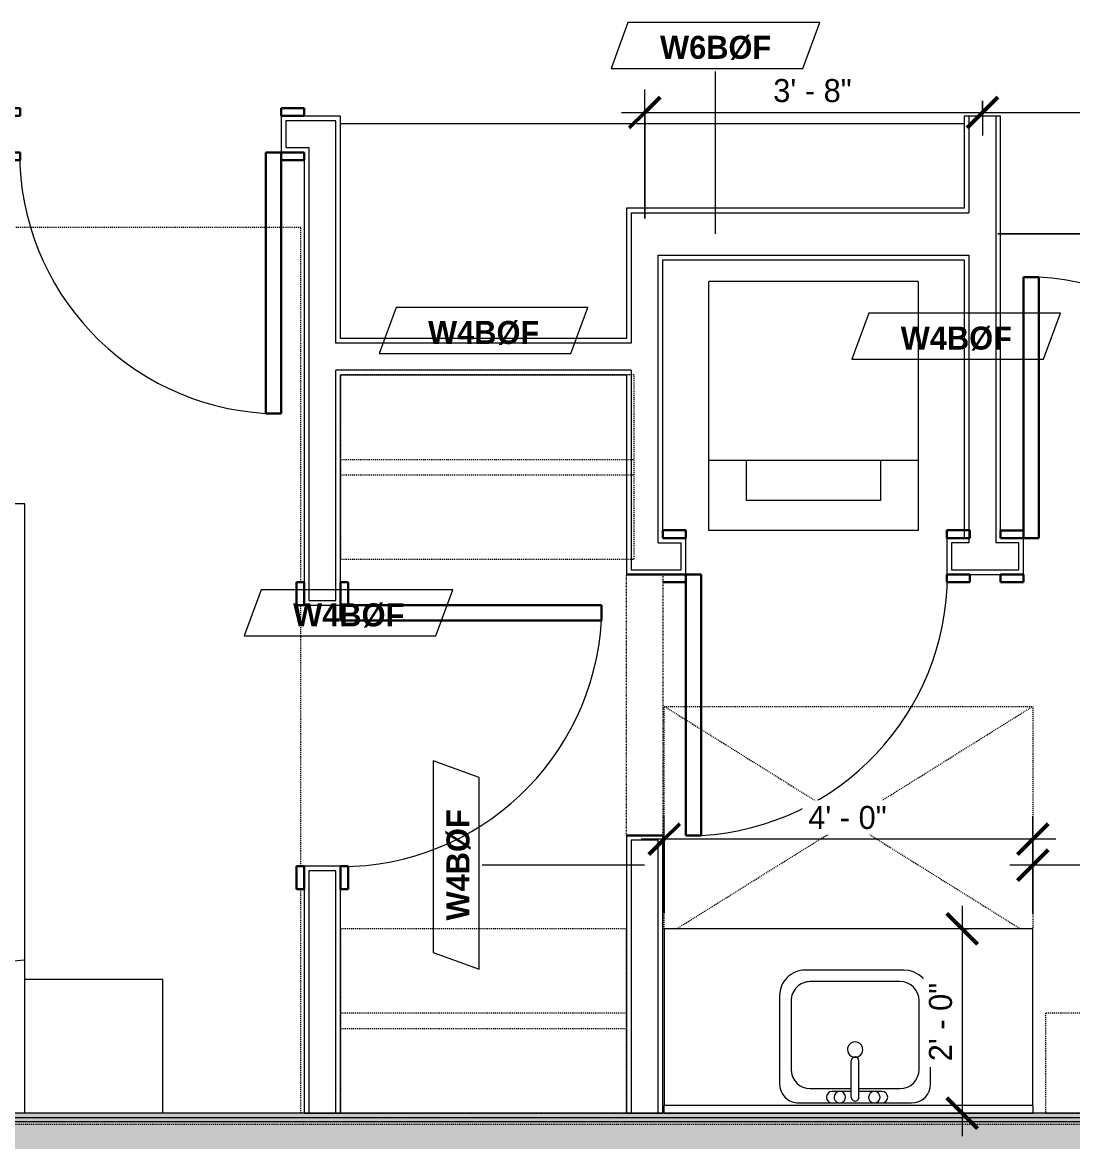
# Model space of a CAD drawing. Header units: inches. Extents: x -4010 to -1814, y 9846 to 12241.
# Drawn here: x -3697.7 to -3560.9, y 10838.9 to 10984.8 of the extents above; entities that cross this region are included whole.
import ezdxf

# ---------------------------------------------------------------- set-up
doc = ezdxf.new("R2010")
doc.units = ezdxf.units.IN
doc.header["$MEASUREMENT"] = 0
for name, pattern in [('Dash', [0.25, 0.125, -0.125]), ('Dash_2_', [0.25, 0.125, -0.125]), ('Overhead', [0.15625, 0.09375, -0.0625])]:
    doc.linetypes.add(name, pattern=pattern)
for name, color, linetype, lineweight in [('0-1', 7, 'Continuous', 5), ('A-ANNO-DIMS', 211, 'Continuous', 9), ('A-ANNO-DIMS-32', 211, 'Continuous', 9), ('A-DETL-GENF-3', 92, 'Overhead', 9), ('A-DETL-MEDM', 33, 'Continuous', 30), ('A-DOOR-3', 31, 'Continuous', 9), ('A-DOOR-4', 31, 'Continuous', 30), ('A-DOOR-FRAM-3', 31, 'Continuous', 30), ('A-GENM', 5, 'Continuous', 9), ('A-GENM-HDLN', 13, 'Dash', 9), ('A-WALL', 113, 'Continuous', 18), ('A-WALL-2', 250, 'Continuous', 18), ('A-WALL-3', 113, 'Continuous', 9), ('A-WALL-IDEN', 211, 'Continuous', 9), ('G-ANNO-SYMB-4', 111, 'Dash_2_', 9), ('I-FURN', 30, 'Continuous', 9), ('I-FURN-HDLN', 30, 'Dash', 9), ('I-WALL-2', 241, 'Continuous', 5), ('I-WALL-3', 7, 'Continuous', 9), ('P-SANR-FIXT', 6, 'Continuous', 9), ('Q-CASE', 31, 'Continuous', 9), ('Q-CASE-3', 31, 'Dash', 9), ('Q-CASE-HDLN', 31, 'Dash', 9)]:
    doc.layers.add(name, color=color, linetype=linetype, lineweight=lineweight)
doc.styles.add('Century Gothic', font='ufonts.com_century-gothic.ttf', dxfattribs={"height": 3})
doc.styles.add('Century Gothic_B_1', font='GOTHICB.TTF', dxfattribs={"height": 3})
doc.dimstyles.new('OD_1__HACK_2', dxfattribs={"dimscale": 12, "dimtxt": 3.132505, "dimasz": 0.333333, "dimexe": 0.25, "dimexo": 0.166667, "dimgap": 0.041667, "dimtad": 1, "dimdec": 4, "dimrnd": 0.0625, "dimzin": 3, "dimdsep": 46, "dimlunit": 4, "dimtxsty": 'Century Gothic', "dimblk1": 'OBLIQUE', "dimblk2": 'OBLIQUE', "dimsah": 1, "dimcen": 0.09, "dimdle": 0.25, "dimazin": 0, "dimtfac": 1, "dimtdec": 4, "dimtix": 1, "dimtmove": 0, "dimatfit": 3, "dimfxl": 1, "dimtvp": 1, "dimtfill": 1, "dimfrac": 2, "dimtolj": 1, "dimtzin": 0, "dimarcsym": 2})
doc.dimstyles.new('OD_1__HACK_2_1', dxfattribs={"dimscale": 12, "dimtxt": 3.132505, "dimasz": 0.333333, "dimexe": 0.25, "dimexo": 0.166667, "dimgap": 0.041667, "dimtad": 1, "dimdec": 4, "dimrnd": 0.0625, "dimzin": 3, "dimdsep": 46, "dimlunit": 4, "dimtxsty": 'Century Gothic', "dimblk1": 'OBLIQUE', "dimblk2": 'OBLIQUE', "dimsah": 1, "dimcen": 0.09, "dimdle": 0.25, "dimazin": 0, "dimtfac": 1, "dimtdec": 4, "dimtix": 1, "dimtmove": 0, "dimatfit": 3, "dimfxl": 1, "dimtvp": 1, "dimtfill": 1, "dimfrac": 2, "dimtolj": 1, "dimtzin": 0, "dimarcsym": 2})

# ---------------------------------------------------------------- blocks, each defined once
blk = doc.blocks.new('CTR - 1st Phase - Common Walls_rvt-1-UNIT PLANS - 1ST FLOOR')
at = {"layer": 'I-WALL-2'}
for points in [[(-3489.45, 10842), (-3487.3, 10842), (-3487.3, 10842.63), (-3823.82, 10842.63), (-3823.82, 10842), (-3494.85, 10842)], [(-3487.3, 10841.5), (-3486.67, 10841.5), (-3486.67, 10842), (-3823.82, 10842), (-3823.82, 10841.5), (-3494.85, 10841.5)], [(-3486.67, 10836), (-3486.67, 10841.5), (-3823.82, 10841.5), (-3823.82, 10836), (-3487.3, 10836)]]:
    blk.add_hatch(color=256, dxfattribs=at).paths.add_polyline_path(points, flags=0)
at = {"layer": 'A-WALL-2'}
for p, q in [((-3487.3, 10842), (-3823.82, 10842)), ((-3487.3, 10841.5), (-3823.82, 10841.5))]:
    blk.add_line(p, q, dxfattribs=at)
at = {"layer": 'I-WALL-3'}
blk.add_line((-3527.82, 10842.63), (-3823.82, 10842.63), dxfattribs=at)
blk = doc.blocks.new('SWING - SINGLE - FLUSH - 2-10 x 6-8 - PRIVACY-3199405-UNIT PLANS - 1ST FLOOR')
at = {"layer": 'A-DOOR-3'}
blk.add_arc((17, -2.37), 34.07, 180, 266.6343, dxfattribs=at)
at = {"layer": 'A-DOOR-4'}
for p, q in [((15, -2.37), (15, -36.38)), ((17, -2.37), (15, -2.37)), ((17, -2.37), (17, -36.38)), ((17, -36.38), (15, -36.38))]:
    blk.add_line(p, q, dxfattribs=at)
at = {"layer": 'A-DOOR-FRAM-3'}
for p, q in [((-20, 2.38), (-20, 3.38)), ((-20, 3.38), (-17, 3.38)), ((-17, 3.38), (-17, 2.38)), ((17, 2.38), (17, 3.38)), ((17, 3.38), (20, 3.38)), ((20, 3.38), (20, 2.38)), ((-17, 2.38), (-20, 2.38)), ((20, 2.38), (17, 2.38)), ((-20, -2.37), (-17, -2.37)), ((-20, -3.37), (-20, -2.37)), ((-17, -2.37), (-17, -3.37)), ((17, -2.37), (20, -2.37)), ((17, -3.37), (17, -2.37)), ((20, -2.37), (20, -3.37)), ((-17, -3.37), (-20, -3.37)), ((20, -3.37), (17, -3.37))]:
    blk.add_line(p, q, dxfattribs=at)
blk = doc.blocks.new('OD_CW_Closet - OD_CW_Closet-3890307-UNIT PLANS - 1ST FLOOR')
at = {"layer": 'Q-CASE-HDLN'}
for p, q in [((37.99, 24), (0.74, 24)), ((0.74, 24), (0.74, 0)), ((37.99, 0), (37.99, 24)), ((0.74, 13), (37.99, 13)), ((0.74, 11), (37.99, 11)), ((0.74, 0), (37.99, 0))]:
    blk.add_line(p, q, dxfattribs=at)
blk = doc.blocks.new('Bed-Standard - King 78_ x 80_-V128-UNIT PLANS - 1ST FLOOR')
at = {"layer": 'I-FURN'}
for p, q in [((-28.31, 37.61), (-28.31, -41.8)), ((49.69, -41.8), (49.69, 37.61)), ((-25.31, 36.2), (-25.31, 24.2)), ((-25.31, 36.2), (46.69, 36.2)), ((46.69, 36.2), (46.69, 24.2)), ((49.69, 24.2), (-28.31, 17.63)), ((-25.31, 24.2), (46.69, 24.2)), ((-28.31, -41.8), (49.69, -41.8))]:
    blk.add_line(p, q, dxfattribs=at)
at = {"layer": 'I-FURN-HDLN'}
for p, q in [((-64.31, 37.61), (-64.31, 8.42)), ((67.69, -42.76), (67.69, 37.61)), ((73.69, -42.76), (73.69, 37.61)), ((-64.31, 5.42), (-64.31, -28.58)), ((-64.31, -31.58), (-64.31, -77.8)), ((67.69, -77.8), (67.69, -51.83)), ((73.69, -77.8), (73.69, -51.26)), ((-64.31, -77.8), (73.69, -77.8))]:
    blk.add_line(p, q, dxfattribs=at)
blk = doc.blocks.new('Table-Night Stand - 18_ x 18_ x 24_-V130-UNIT PLANS - 1ST FLOOR')
at = {"layer": 'I-FURN'}
for p, q in [((0.15, 17.41), (0.15, 0)), ((0.15, 0), (18.15, 0))]:
    blk.add_line(p, q, dxfattribs=at)
blk = doc.blocks.new('Stacked Washer and Dryer - 26_x25_ - Private-1352637-UNIT PLANS - 1ST FLOOR')
at = {"layer": 'P-SANR-FIXT'}
for p, q in [((0, 13.625), (32.4375, 13.625)), ((0, 13.625), (0, -13.625)), ((23.34375, 13.625), (23.34375, -13.625)), ((32.4375, 13.625), (32.4375, -13.625)), ((23.34375, 8.75), (28.53125, 8.75)), ((28.53125, 8.75), (28.53125, -8.75)), ((28.53125, -8.75), (23.34375, -8.75)), ((32.4375, -13.625), (0, -13.625))]:
    blk.add_line(p, q, dxfattribs=at)
blk = doc.blocks.new('Door-Opening - 34_ x 80_-3928451-UNIT PLANS - 1ST FLOOR')
at = {"layer": 'A-DETL-GENF-3'}
for p, q in [((-17.32, 2.37), (16.68, 2.37)), ((16.68, -2.38), (-17.32, -2.38))]:
    blk.add_line(p, q, dxfattribs=at)
at = {"layer": 'A-DETL-MEDM'}
for p, q in [((-17.32, -2.38), (-17.32, 2.37)), ((16.68, 2.37), (16.68, -2.38))]:
    blk.add_line(p, q, dxfattribs=at)
blk = doc.blocks.new('M_Sink Vanity-Square - 500 x 440mm-1352614-UNIT PLANS - 1ST FLOOR')
at = {"layer": 'P-SANR-FIXT'}
for p, q in [((7.96, 7.09), (-6.72, 7.09)), ((3.62, 7.09), (-2.88, 7.09)), ((0.12, 6.33), (0.12, 1.59)), ((1.12, 6.33), (1.12, 1.59)), ((-9.22, 4.59), (-9.22, -6.73)), ((0.12, 5.22), (-5.22, 5.22)), ((-2.88, 5.59), (0.12, 5.59)), ((1.12, 5.59), (3.62, 5.59)), ((6.46, 5.22), (1.12, 5.22)), ((10.46, -6.91), (10.46, 4.59)), ((-7.72, 2.72), (-7.72, -6.23)), ((8.96, -6.23), (8.96, 2.72)), ((-5.22, -8.73), (6.46, -8.73)), ((-5.72, -10.23), (7.14, -10.23))]:
    blk.add_line(p, q, dxfattribs=at)
for centre, radius, start, end in [((-6.72, 4.59), 2.5, 90, 180), ((-2.88, 6.34), 0.75, 90, 270), ((-1.88, 6.34), 0.75, 360, 180), ((-1.88, 6.34), 0.75, 180, 0), ((0.62, 6.33), 0.5, 360, 180), ((2.62, 6.34), 0.75, 360, 180), ((2.62, 6.34), 0.75, 180, 360), ((3.62, 6.34), 0.75, 270, 90), ((7.96, 4.59), 2.5, 360, 90), ((-5.22, 2.72), 2.5, 90, 180), ((6.46, 2.72), 2.5, 0, 90), ((0.62, 1.59), 0.5, 180, 0), ((0.62, 0.13), 1, 360, 180), ((0.62, 0.13), 1, 180, 0), ((-5.72, -6.73), 3.5, 180, 270), ((-5.22, -6.23), 2.5, 180, 270), ((6.46, -6.23), 2.5, 270, 0), ((7.14, -6.91), 3.32, 270, 0)]:
    blk.add_arc(centre, radius, start, end, dxfattribs=at)
blk = doc.blocks.new('Bath Vanity - Bath Vanity 48_-2551079-UNIT PLANS - 1ST FLOOR')
at = {"layer": 'Q-CASE'}
for p, q in [((-23.26, -1), (-23.26, -24)), ((24.74, -24), (24.74, -1)), ((-23.26, -24), (24.74, -24))]:
    blk.add_line(p, q, dxfattribs=at)
blk = doc.blocks.new('ADA Clearances - 30_x48_-V131-UNIT PLANS - 1ST FLOOR')
at = {"layer": 'A-GENM-HDLN'}
for p, q in [((15, 24), (-14, -22.41)), ((-14, 24), (15, 24)), ((15, 24), (15, -24)), ((-14, 22.41), (15, -24)), ((15, -24), (-14, -24))]:
    blk.add_line(p, q, dxfattribs=at)
blk = doc.blocks.new('BATHROOM MIRROR - BATHROOM MIRROR 48_-3124766-UNIT PLANS - 1ST FLOOR')
at = {"layer": 'Q-CASE'}
for p, q in [((24.74, 24), (-23.26, 24)), ((-23.26, 23), (-23.26, 24)), ((24.74, 24), (24.74, 23)), ((-23.26, 23), (24.74, 23))]:
    blk.add_line(p, q, dxfattribs=at)
blk = doc.blocks.new('300 Series Wall Hung Cabinet_326 - 30_-2909952-UNIT PLANS - 1ST FLOOR')
at = {"layer": 'Q-CASE'}
for p, q in [((-2.5, -13.19), (-2.01, -13.19)), ((-2.5, -13.19), (-2.5, -14.69)), ((-2.01, -14.69), (-2.01, -13.19)), ((2, -13.19), (2.49, -13.19)), ((2, -13.19), (2, -14.69)), ((2.49, -14.69), (2.49, -13.19)), ((-2.5, -14.69), (-2.01, -14.69)), ((2, -14.69), (2.49, -14.69))]:
    blk.add_line(p, q, dxfattribs=at)
at = {"layer": 'Q-CASE-3'}
for p, q in [((15, -0.19), (-15, -0.19)), ((-15, -0.19), (-15, -13.19)), ((15, -13.19), (15, -0.19)), ((-15, -13.19), (15, -13.19))]:
    blk.add_line(p, q, dxfattribs=at)
blk = doc.blocks.new('SWING - SINGLE - FLUSH - 2-10 x 6-8 - PASSAGE-3928453-UNIT PLANS - 1ST FLOOR')
at = {"layer": 'A-DOOR-3'}
blk.add_arc((17, 2.37), 34.07, 93.3657, 180, dxfattribs=at)
at = {"layer": 'A-DOOR-4'}
for p, q in [((15, 2.37), (15, 36.38)), ((17, 36.38), (15, 36.38)), ((17, 2.37), (17, 36.38)), ((17, 2.37), (15, 2.37))]:
    blk.add_line(p, q, dxfattribs=at)
at = {"layer": 'A-DOOR-FRAM-3'}
for p, q in [((-17, 3.37), (-20, 3.37)), ((-20, 3.37), (-20, 2.37)), ((-17, 2.37), (-17, 3.37)), ((20, 3.37), (17, 3.37)), ((17, 3.37), (17, 2.37)), ((-20, 2.37), (-17, 2.37)), ((17, 2.37), (20, 2.37)), ((-17, -2.38), (-20, -2.38)), ((-20, -2.38), (-20, -3.38)), ((-17, -3.38), (-17, -2.38)), ((20, -2.38), (17, -2.38)), ((17, -2.38), (17, -3.38)), ((20, -3.38), (20, -2.38)), ((-20, -3.38), (-17, -3.38)), ((17, -3.38), (20, -3.38))]:
    blk.add_line(p, q, dxfattribs=at)
blk = doc.blocks.new('OD_CW_Closet - OD_CW_Closet-3835132-UNIT PLANS - 1ST FLOOR')
at = {"layer": 'Q-CASE-HDLN'}
for p, q in [((38.99, 24), (0.74, 24)), ((0.74, 24), (0.74, 0)), ((38.99, 0), (38.99, 24)), ((0.74, 13), (38.99, 13)), ((0.74, 11), (38.99, 11)), ((0.74, 0), (38.99, 0))]:
    blk.add_line(p, q, dxfattribs=at)
blk = doc.blocks.new('Casework 2 - Casework 1-3919703-UNIT PLANS - 1ST FLOOR')
at = {"layer": 'Q-CASE'}
blk.add_line((-3575.05, 10971.56), (-3656.3, 10971.56), dxfattribs=at)
blk = doc.blocks.new('DIMBLOCK102-UNIT PLANS - 1ST FLOOR')
at = {"layer": 'A-ANNO-DIMS-32'}
for p, q in [((-3616.67, 10959.19), (-3616.67, 10976.03)), ((-3572.67, 10974.56), (-3572.67, 10970.03)), ((-3572.67, 10973.03), (-3572.67, 10974.56)), ((-3619.67, 10973.03), (-3572.67, 10973.03)), ((-3616.67, 10973.03), (-3616.67, 10959.19))]:
    blk.add_line(p, q, dxfattribs=at)
at = {"layer": 'A-ANNO-DIMS-32', "lineweight": 50}
for p, q in [((-3616.67, 10973.03), (-3614.67, 10975.03)), ((-3572.67, 10973.03), (-3570.67, 10975.03)), ((-3616.67, 10973.03), (-3618.67, 10971.03)), ((-3572.67, 10973.03), (-3574.67, 10971.03))]:
    blk.add_line(p, q, dxfattribs=at)
at = {"layer": 'A-ANNO-DIMS-32', "color": 0, "insert": (-3599.92, 10977.38), "char_height": 3, "width": 12.5897, "attachment_point": 1, "line_spacing_factor": 0.984502, "style": 'Century Gothic', "bg_fill": 3, "box_fill_scale": 1.25, "bg_fill_color": 256, "bg_fill_true_color": 13158600, "bg_fill_transparency": 0}
blk.add_mtext('3\' - 8"', dxfattribs=at)
blk = doc.blocks.new('_Oblique')
at = {"color": 0, "linetype": 'ByBlock', "lineweight": -2}
blk.add_line((-0.5, -0.5), (0.5, 0.5), dxfattribs=at)
blk = doc.blocks.new('DIMBLOCK103-UNIT PLANS - 1ST FLOOR')
at = {"layer": 'A-ANNO-DIMS-32'}
for p, q in [((-3519.67, 10963.69), (-3519.67, 10976.03)), ((-3572.67, 10974.56), (-3572.67, 10970.03)), ((-3572.67, 10973.03), (-3572.67, 10974.56)), ((-3572.67, 10973.03), (-3519.67, 10973.03)), ((-3519.67, 10973.03), (-3519.67, 10963.69))]:
    blk.add_line(p, q, dxfattribs=at)
at = {"layer": 'A-ANNO-DIMS-32', "lineweight": 50}
for p, q in [((-3572.67, 10973.03), (-3570.67, 10975.03)), ((-3519.67, 10973.03), (-3517.67, 10975.03)), ((-3572.67, 10973.03), (-3574.67, 10971.03)), ((-3519.67, 10973.03), (-3521.67, 10971.03))]:
    blk.add_line(p, q, dxfattribs=at)
at = {"layer": 'A-ANNO-DIMS-32', "color": 0, "insert": (-3551.42, 10977.38), "char_height": 3, "width": 12.5897, "attachment_point": 1, "line_spacing_factor": 0.984502, "style": 'Century Gothic', "bg_fill": 3, "box_fill_scale": 1.25, "bg_fill_color": 256, "bg_fill_true_color": 13158600, "bg_fill_transparency": 0}
blk.add_mtext('4\' - 5"', dxfattribs=at)
blk = doc.blocks.new('DIMBLOCK105-UNIT PLANS - 1ST FLOOR')
at = {"layer": 'A-ANNO-DIMS-32'}
for p, q in [((-3554.22, 10912.19), (-3554.22, 10960.19)), ((-3570.67, 10957.19), (-3551.22, 10957.19)), ((-3554.22, 10957.19), (-3570.67, 10957.19)), ((-3555.05, 10915.19), (-3551.22, 10915.19)), ((-3554.22, 10915.19), (-3555.05, 10915.19))]:
    blk.add_line(p, q, dxfattribs=at)
at = {"layer": 'A-ANNO-DIMS-32', "lineweight": 50}
for p, q in [((-3554.22, 10957.19), (-3556.22, 10959.19)), ((-3554.22, 10957.19), (-3552.22, 10955.19)), ((-3554.22, 10915.19), (-3556.22, 10917.19)), ((-3554.22, 10915.19), (-3552.22, 10913.19))]:
    blk.add_line(p, q, dxfattribs=at)
at = {"layer": 'A-ANNO-DIMS-32', "color": 0, "insert": (-3558.57, 10930.94), "char_height": 3, "width": 12.5897, "attachment_point": 1, "rotation": 90, "line_spacing_factor": 0.984502, "style": 'Century Gothic', "bg_fill": 3, "box_fill_scale": 1.25, "bg_fill_color": 256, "bg_fill_true_color": 13158600, "bg_fill_transparency": 0}
blk.add_mtext('3\' - 6"', dxfattribs=at)
blk = doc.blocks.new('DIMBLOCK250-UNIT PLANS - 1ST FLOOR')
at = {"layer": 'A-ANNO-DIMS-32'}
for p, q in [((-3614.11, 10868.63), (-3614.11, 10881.31)), ((-3566.11, 10868.63), (-3566.11, 10881.31)), ((-3563.11, 10878.31), (-3617.11, 10878.31)), ((-3614.11, 10878.31), (-3614.11, 10868.63)), ((-3566.11, 10878.31), (-3566.11, 10868.63))]:
    blk.add_line(p, q, dxfattribs=at)
at = {"layer": 'A-ANNO-DIMS-32', "lineweight": 50}
for p, q in [((-3614.11, 10878.31), (-3612.11, 10880.31)), ((-3566.11, 10878.31), (-3564.11, 10880.31)), ((-3614.11, 10878.31), (-3616.11, 10876.31)), ((-3566.11, 10878.31), (-3568.11, 10876.31))]:
    blk.add_line(p, q, dxfattribs=at)
at = {"layer": 'A-ANNO-DIMS-32', "color": 0, "insert": (-3595.36, 10882.65), "char_height": 3, "width": 12.5897, "attachment_point": 1, "line_spacing_factor": 0.984502, "style": 'Century Gothic', "bg_fill": 3, "box_fill_scale": 1.25, "bg_fill_color": 256, "bg_fill_true_color": 13158600, "bg_fill_transparency": 0}
blk.add_mtext('4\' - 0"', dxfattribs=at)
blk = doc.blocks.new('DIMBLOCK251-UNIT PLANS - 1ST FLOOR')
at = {"layer": 'A-ANNO-DIMS-32'}
for p, q in [((-3575.29, 10869.63), (-3575.29, 10839.63)), ((-3574.46, 10866.63), (-3578.29, 10866.63)), ((-3575.29, 10866.63), (-3574.46, 10866.63)), ((-3574.46, 10842.63), (-3578.29, 10842.63)), ((-3575.29, 10842.63), (-3574.46, 10842.63))]:
    blk.add_line(p, q, dxfattribs=at)
at = {"layer": 'A-ANNO-DIMS-32', "lineweight": 50}
for p, q in [((-3575.29, 10866.63), (-3577.29, 10868.63)), ((-3575.29, 10866.63), (-3573.29, 10864.63)), ((-3575.29, 10842.63), (-3577.29, 10844.63)), ((-3575.29, 10842.63), (-3573.29, 10840.63))]:
    blk.add_line(p, q, dxfattribs=at)
at = {"layer": 'A-ANNO-DIMS-32', "color": 0, "insert": (-3579.63, 10849.38), "char_height": 3, "width": 12.5897, "attachment_point": 1, "rotation": 90, "line_spacing_factor": 0.984502, "style": 'Century Gothic', "bg_fill": 3, "box_fill_scale": 1.25, "bg_fill_color": 256, "bg_fill_true_color": 13158600, "bg_fill_transparency": 0}
blk.add_mtext('2\' - 0"', dxfattribs=at)
blk = doc.blocks.new('DIMBLOCK351-UNIT PLANS - 1ST FLOOR')
at = {"layer": 'A-ANNO-DIMS-32'}
for p, q in [((-3566.11, 10868.63), (-3566.11, 10877.94)), ((-3532.57, 10874.11), (-3532.57, 10877.94)), ((-3529.57, 10874.94), (-3569.11, 10874.94)), ((-3566.11, 10874.94), (-3566.11, 10868.63)), ((-3532.57, 10874.94), (-3532.57, 10874.11))]:
    blk.add_line(p, q, dxfattribs=at)
at = {"layer": 'A-ANNO-DIMS-32', "lineweight": 50}
for p, q in [((-3566.11, 10874.94), (-3564.11, 10876.94)), ((-3532.57, 10874.94), (-3530.57, 10876.94)), ((-3566.11, 10874.94), (-3568.11, 10872.94)), ((-3532.57, 10874.94), (-3534.57, 10872.94))]:
    blk.add_line(p, q, dxfattribs=at)
at = {"layer": 'A-ANNO-DIMS-32', "color": 0, "insert": (-3556.85, 10879.29), "char_height": 3, "width": 18.0194, "attachment_point": 1, "line_spacing_factor": 0.984502, "style": 'Century Gothic', "bg_fill": 3, "box_fill_scale": 1.25, "bg_fill_color": 256, "bg_fill_true_color": 13158600, "bg_fill_transparency": 0}
blk.add_mtext('33" MIN', dxfattribs=at)
blk = doc.blocks.new('Wall Tag - Arch Wall-3956453-UNIT PLANS - 1ST FLOOR')
at = {"layer": 'A-WALL-IDEN'}
for p, q in [((-0.3561, 0.0937), (-0.4244, -0.0937)), ((0.4244, 0.0937), (-0.3561, 0.0937)), ((0.3561, -0.0937), (0.4244, 0.0937)), ((-0.4244, -0.0937), (0.3561, -0.0937))]:
    blk.add_line(p, q, dxfattribs=at)

msp = doc.modelspace()

# ---------------------------------------------------------------- linework, layer by layer
at = {"layer": 'A-WALL'}
for p, q in [((-3663.42374, 10971.9394), (-3663.42374, 10968.4394)), ((-3656.92374, 10971.9394), (-3663.42374, 10971.9394)), ((-3656.92374, 10942.9394), (-3656.92374, 10971.9394)), ((-3574.42374, 10972.5644), (-3574.42374, 10959.9394)), ((-3570.92374, 10972.5644), (-3570.92374, 10916.9394)), ((-3663.42374, 10968.4394), (-3660.42374, 10968.4394)), ((-3660.42374, 10968.4394), (-3660.42374, 10909.4394)), ((-3618.42374, 10959.9394), (-3618.42374, 10942.9394)), ((-3618.42374, 10959.9394), (-3574.42374, 10959.9394)), ((-3614.92374, 10916.9394), (-3614.92374, 10954.4394)), ((-3614.92374, 10954.4394), (-3574.42374, 10954.4394)), ((-3574.42374, 10954.4394), (-3574.42374, 10916.9394)), ((-3618.42374, 10942.9394), (-3656.92374, 10942.9394)), ((-3656.92374, 10909.4394), (-3656.92374, 10939.4394)), ((-3618.42374, 10939.4394), (-3656.92374, 10939.4394)), ((-3618.42374, 10939.4394), (-3618.42374, 10913.4394)), ((-3614.92374, 10916.9394), (-3611.92374, 10916.9394)), ((-3611.92374, 10913.4394), (-3611.92374, 10916.9394)), ((-3576.67374, 10916.9394), (-3576.67374, 10913.4394)), ((-3574.42374, 10916.9394), (-3576.67374, 10916.9394)), ((-3567.92374, 10916.9394), (-3570.92374, 10916.9394)), ((-3567.92374, 10913.4394), (-3567.92374, 10916.9394)), ((-3618.42374, 10913.4394), (-3611.92374, 10913.4394)), ((-3576.67374, 10913.4394), (-3567.92374, 10913.4394)), ((-3660.42374, 10909.4394), (-3656.92374, 10909.4394)), ((-3618.42374, 10878.1894), (-3618.42374, 10842.6269)), ((-3614.92374, 10878.1894), (-3618.42374, 10878.1894)), ((-3614.92374, 10842.6269), (-3614.92374, 10878.1894)), ((-3660.42374, 10874.1894), (-3660.42374, 10842.6269)), ((-3656.92374, 10874.1894), (-3660.42374, 10874.1894)), ((-3656.92374, 10842.6269), (-3656.92374, 10874.1894))]:
    msp.add_line(p, q, dxfattribs=at)
at = {"layer": 'A-WALL-3'}
for p, q in [((-3656.29874, 10972.5644), (-3664.04874, 10972.5644)), ((-3664.04874, 10972.5644), (-3664.04874, 10967.8144)), ((-3656.29874, 10943.5644), (-3656.29874, 10972.5644)), ((-3570.29874, 10972.5644), (-3575.04874, 10972.5644)), ((-3575.04874, 10972.5644), (-3575.04874, 10960.5644)), ((-3570.29874, 10917.5644), (-3570.29874, 10972.5644)), ((-3664.04874, 10967.8144), (-3661.04874, 10967.8144)), ((-3661.04874, 10967.8144), (-3661.04874, 10908.8144)), ((-3619.04874, 10960.5644), (-3619.04874, 10943.5644)), ((-3575.04874, 10960.5644), (-3619.04874, 10960.5644)), ((-3614.29874, 10917.5644), (-3614.29874, 10953.8144)), ((-3614.29874, 10953.8144), (-3575.04874, 10953.8144)), ((-3575.04874, 10953.8144), (-3575.04874, 10917.5644)), ((-3619.04874, 10943.5644), (-3656.29874, 10943.5644)), ((-3656.29874, 10908.8144), (-3656.29874, 10938.8144)), ((-3656.29874, 10938.8144), (-3619.04874, 10938.8144)), ((-3619.04874, 10938.8144), (-3619.04874, 10912.8144)), ((-3611.29874, 10917.5644), (-3614.29874, 10917.5644)), ((-3611.29874, 10912.8144), (-3611.29874, 10917.5644)), ((-3575.04874, 10917.5644), (-3577.29874, 10917.5644)), ((-3577.29874, 10917.5644), (-3577.29874, 10912.8144)), ((-3567.29874, 10917.5644), (-3570.29874, 10917.5644)), ((-3567.29874, 10912.8144), (-3567.29874, 10917.5644)), ((-3614.29874, 10912.8144), (-3611.29874, 10912.8144)), ((-3577.29874, 10912.8144), (-3567.29874, 10912.8144)), ((-3661.04874, 10908.8144), (-3656.29874, 10908.8144)), ((-3619.04874, 10878.8144), (-3619.04874, 10842.6269)), ((-3614.29874, 10842.6269), (-3614.29874, 10878.8144)), ((-3661.04874, 10874.8144), (-3661.04874, 10842.6269)), ((-3656.29874, 10874.8144), (-3661.04874, 10874.8144)), ((-3656.29874, 10842.6269), (-3656.29874, 10874.8144)), ((-3661.04874, 10842.6269), (-3656.29874, 10842.6269)), ((-3619.04874, 10842.6269), (-3614.29874, 10842.6269))]:
    msp.add_line(p, q, dxfattribs=at)
at = {"layer": 'G-ANNO-SYMB-4'}
msp.add_line((-3861.6491, 10841.1894), (-3435.32374, 10841.1894), dxfattribs=at)

# ---------------------------------------------------------------- block references
at = {"layer": '0-1'}
msp.add_blockref('CTR - 1st Phase - Common Walls_rvt-1-UNIT PLANS - 1ST FLOOR', (0, 0), dxfattribs=at)
at = {"layer": 'A-DOOR-3'}
msp.add_blockref('SWING - SINGLE - FLUSH - 2-10 x 6-8 - PRIVACY-3199405-UNIT PLANS - 1ST FLOOR', (-3681.04874, 10970.1894), dxfattribs=at)
for name, p, rotation in [('SWING - SINGLE - FLUSH - 2-10 x 6-8 - PRIVACY-3199405-UNIT PLANS - 1ST FLOOR', (-3550.29874, 10915.1894), 180), ('SWING - SINGLE - FLUSH - 2-10 x 6-8 - PASSAGE-3928453-UNIT PLANS - 1ST FLOOR', (-3594.29874, 10915.1894), 180), ('SWING - SINGLE - FLUSH - 2-10 x 6-8 - PRIVACY-3199405-UNIT PLANS - 1ST FLOOR', (-3658.67374, 10891.8144), 89.99999999999933), ('Door-Opening - 34_ x 80_-3928451-UNIT PLANS - 1ST FLOOR', (-3616.67374, 10896.13678), 89.99999999995931)]:
    msp.add_blockref(name, p, dxfattribs=dict(at, rotation=rotation))
at = {"layer": 'A-GENM', "rotation": 90.00000000013179}
msp.add_blockref('ADA Clearances - 30_x48_-V131-UNIT PLANS - 1ST FLOOR', (-3590.11124, 10880.63149), dxfattribs=at)
at = {"layer": 'A-WALL-IDEN', "xscale": 31.99999999999999, "yscale": 31.99999999999999, "zscale": 31.99999999999999}
for p in [(-3637.67374, 10944.60741), (-3655.25572, 10907.80248)]:
    msp.add_blockref('Wall Tag - Arch Wall-3956453-UNIT PLANS - 1ST FLOOR', p, dxfattribs=at)
at = {"layer": 'A-WALL-IDEN', "xscale": 31.99999999999999, "yscale": 31.99999999999999, "zscale": 31.99999999999999, "rotation": 89.99999999999991}
msp.add_blockref('Wall Tag - Arch Wall-3956453-UNIT PLANS - 1ST FLOOR', (-3641.2486, 10874.94341), dxfattribs=at)
at = {"layer": 'I-FURN', "rotation": 180}
for name, p in [('Bed-Standard - King 78_ x 80_-V128-UNIT PLANS - 1ST FLOOR', (-3725.76021, 10880.23918)), ('Table-Night Stand - 18_ x 18_ x 24_-V130-UNIT PLANS - 1ST FLOOR', (-3679.30174, 10860.03426))]:
    msp.add_blockref(name, p, dxfattribs=at)
at = {"layer": 'P-SANR-FIXT'}
for name, p, rotation in [('Stacked Washer and Dryer - 26_x25_ - Private-1352637-UNIT PLANS - 1ST FLOOR', (-3594.67374, 10951.0019), 269.9999999999495), ('M_Sink Vanity-Square - 500 x 440mm-1352614-UNIT PLANS - 1ST FLOOR', (-3588.63175, 10851.03064), 180)]:
    msp.add_blockref(name, p, dxfattribs=dict(at, rotation=rotation))
at = {"layer": 'Q-CASE'}
for name, p in [('Casework 2 - Casework 1-3919703-UNIT PLANS - 1ST FLOOR', (0, 0)), ('OD_CW_Closet - OD_CW_Closet-3835132-UNIT PLANS - 1ST FLOOR', (-3657.03644, 10914.8144))]:
    msp.add_blockref(name, p, dxfattribs=at)
at = {"layer": 'Q-CASE', "rotation": 180}
for name, p in [('OD_CW_Closet - OD_CW_Closet-3890307-UNIT PLANS - 1ST FLOOR', (-3618.31103, 10866.6269)), ('Bath Vanity - Bath Vanity 48_-2551079-UNIT PLANS - 1ST FLOOR', (-3589.37353, 10842.6269)), ('300 Series Wall Hung Cabinet_326 - 30_-2909952-UNIT PLANS - 1ST FLOOR', (-3549.46694, 10842.44399)), ('BATHROOM MIRROR - BATHROOM MIRROR 48_-3124766-UNIT PLANS - 1ST FLOOR', (-3589.37353, 10866.63149))]:
    msp.add_blockref(name, p, dxfattribs=at)

# ---------------------------------------------------------------- texts
at = {"layer": 'A-WALL-IDEN', "char_height": 3, "width": 17.372, "attachment_point": 1, "style": 'Century Gothic_B_1'}
for s, insert in [('W6BØF', (-3614.66644, 10983.01179)), ('W4BØF', (-3644.88966, 10945.85495)), ('W4BØF', (-3662.47164, 10909.05002))]:
    msp.add_mtext(s, dxfattribs=dict(at, insert=insert))
at = {"layer": 'A-WALL-IDEN', "insert": (-3642.49613, 10867.72749), "char_height": 3, "width": 17.372, "attachment_point": 1, "rotation": 90, "style": 'Century Gothic_B_1'}
msp.add_mtext('W4BØF', dxfattribs=at)

# ---------------------------------------------------------------- next in the draw order: dimensions: what is measured, and where the dimension line sits
at = {"layer": 'A-ANNO-DIMS'}
dim = msp.add_linear_dim(base=(-3572.67374, 10973.03421), p1=(-3616.67374, 10957.1894), p2=(-3572.67374, 10972.5644), dimstyle='OD_1__HACK_2', override={"dimpost": '<>', "dimfxl": 46.608911}, dxfattribs=at)
dim.commit()
dim.dimension.update_dxf_attribs({"geometry": 'DIMBLOCK102-UNIT PLANS - 1ST FLOOR', "text_midpoint": (-3594.67374, 10975.10967)})
dim = msp.add_linear_dim(base=(-3614.11124, 10878.30546), p1=(-3566.11124, 10866.6269), p2=(-3614.11124, 10866.6269), angle=0, dimstyle='OD_1__HACK_2', override={"dimpost": '<>', "dimfxl": 48}, dxfattribs=at)
dim.commit()
dim.dimension.update_dxf_attribs({"geometry": 'DIMBLOCK250-UNIT PLANS - 1ST FLOOR', "text_midpoint": (-3590.11124, 10880.38092)})

# ---------------------------------------------------------------- next in the draw order: linework, layer by layer
at = {"layer": 'A-WALL-IDEN'}
for p, q in [((-3607.45052, 10957.1894), (-3607.45052, 10978.34624)), ((-3616.67374, 10874.94341), (-3637.83058, 10874.94341))]:
    msp.add_line(p, q, dxfattribs=at)

# ---------------------------------------------------------------- next in the draw order: block references
at = {"layer": 'A-WALL-IDEN', "xscale": 31.99999999999999, "yscale": 31.99999999999999, "zscale": 31.99999999999999}
msp.add_blockref('Wall Tag - Arch Wall-3956453-UNIT PLANS - 1ST FLOOR', (-3607.45052, 10981.76426), dxfattribs=at)

# ---------------------------------------------------------------- next in the draw order: dimensions: what is measured, and where the dimension line sits
at = {"layer": 'A-ANNO-DIMS'}
dim = msp.add_linear_dim(base=(-3519.67374, 10973.03421), p1=(-3572.67374, 10972.5644), p2=(-3519.67374, 10961.6894), dimstyle='OD_1__HACK_2', override={"dimpost": '<>', "dimfxl": 54.104211}, dxfattribs=at)
dim.commit()
dim.dimension.update_dxf_attribs({"geometry": 'DIMBLOCK103-UNIT PLANS - 1ST FLOOR', "text_midpoint": (-3546.17374, 10975.10967)})
for base, p1, p2, override, picture, middle in [((-3554.22226, 10957.1894), (-3557.05069, 10915.1894), (-3572.67374, 10957.1894), {"dimpost": '<>', "dimfxl": 44.8116}, 'DIMBLOCK105-UNIT PLANS - 1ST FLOOR', (-3556.29772, 10936.1894)), ((-3575.28769, 10842.6269), (-3572.45926, 10866.6269), (-3572.45926, 10842.6269), {"dimpost": '<>', "dimfxl": 24}, 'DIMBLOCK251-UNIT PLANS - 1ST FLOOR', (-3577.36315, 10854.6269))]:
    dim = msp.add_linear_dim(base=base, p1=p1, p2=p2, angle=90, dimstyle='OD_1__HACK_2', override=override, dxfattribs=at)
    dim.commit()
    dim.dimension.update_dxf_attribs({"geometry": picture, "text_midpoint": middle})
dim = msp.add_linear_dim(base=(-3566.11124, 10874.94045), p1=(-3532.57265, 10872.11202), p2=(-3566.11124, 10866.63149), angle=0, text='33" MIN', dimstyle='OD_1__HACK_2_1', override={"dimpost": '<>', "dimfxl": 33.983427}, dxfattribs=at)
dim.commit()
dim.dimension.update_dxf_attribs({"geometry": 'DIMBLOCK351-UNIT PLANS - 1ST FLOOR', "text_midpoint": (-3549.34194, 10877.01591)})

# ---------------------------------------------------------------- next in the draw order: block references
at = {"layer": 'A-WALL-IDEN', "xscale": 31.99999999999999, "yscale": 31.99999999999999, "zscale": 31.99999999999999}
msp.add_blockref('Wall Tag - Arch Wall-3956453-UNIT PLANS - 1ST FLOOR', (-3576.09175, 10943.8769), dxfattribs=at)

# ---------------------------------------------------------------- next in the draw order: texts
at = {"layer": 'A-WALL-IDEN', "insert": (-3583.30767, 10945.12443), "char_height": 3, "width": 17.372, "attachment_point": 1, "style": 'Century Gothic_B_1'}
msp.add_mtext('W4BØF', dxfattribs=at)

doc.saveas('drawing.dxf')
